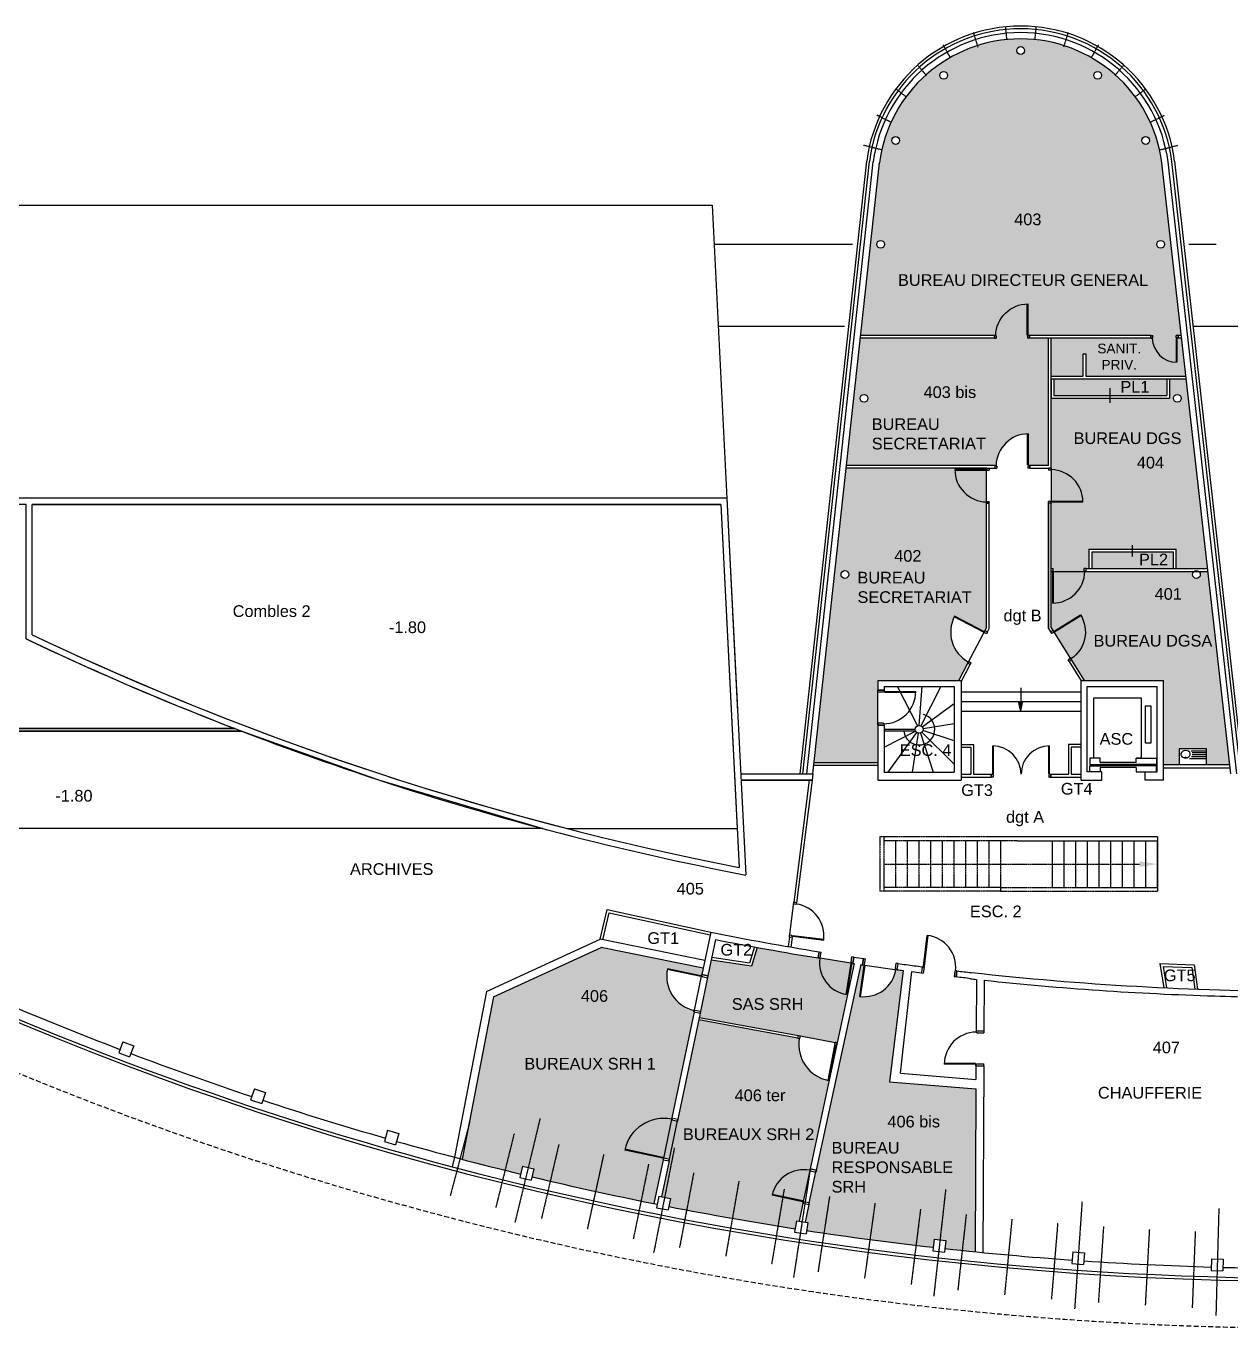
# Model space of a CAD drawing. Extents: x -14497 to -5039, y -16915 to 19656.
# Drawn here: x -11155 to -8060, y 9808 to 13155 of the extents above; entities that cross this region are included whole.
import ezdxf

# ---------------------------------------------------------------- set-up
doc = ezdxf.new("R2010")
doc.units = 0
doc.header["$MEASUREMENT"] = 0
doc.linetypes.add('AXES', pattern=[2, 1.25, -0.25, 0.25, -0.25])
doc.linetypes.add('CACHE', pattern=[0.375, 0.25, -0.125])
for name, color, linetype in [('-1.80', 3, 'CONTINUOUS'), ('BA_AXE_TRAME', 253, 'AXES'), ('BA_CLOISON', 4, 'CONTINUOUS'), ('BA_ESCALIER', 8, 'CONTINUOUS'), ('BA_MENUIS_EXTERIEURE', 6, 'CONTINUOUS'), ('BA_MENUIS_INTERIEURE', 202, 'CONTINUOUS'), ('BA_STRUCTURE', 5, 'CONTINUOUS'), ('Circulation', 1, 'CONTINUOUS'), ('EQ_SANITAIRE', 60, 'CONTINUOUS'), ('Nom. texte', 250, 'CONTINUOUS'), ('SUN', 2, 'CONTINUOUS')]:
    doc.layers.add(name, color=color, linetype=linetype)
doc.styles.add('ARIAL', font='arial.ttf')
doc.styles.get("Standard").update_dxf_attribs({"font": 'arial.ttf'})

# ---------------------------------------------------------------- blocks, each defined once
blk = doc.blocks.new('porte 90 guache')
at = {"layer": 'BA_MENUIS_INTERIEURE'}
for p, q in [((0, -7), (0, 0)), ((0, 0), (5, 0)), ((5, -5.5), (5, 0)), ((85, -5.5), (85, 0)), ((90, 0), (85, 0)), ((90, -7), (90, 0)), ((0, -7), (3.5, -7)), ((3.5, -7), (3.5, -5.5)), ((3.5, -5.5), (5, -5.5)), ((3.5, -8.5), (5.5, -8.5)), ((3.5, -8.5), (3.5, -88.5)), ((5.5, -8.5), (5.5, -88.5)), ((86.5, -5.5), (85, -5.5)), ((86.5, -7), (86.5, -5.5)), ((90, -7), (86.5, -7))]:
    blk.add_line(p, q, dxfattribs=at)
for centre, radius, start, end in [((3.5, -5.5), 83, 270.012, 358.9646), ((5, -5.5), 0, 0, 90), ((5.5, -8.5), 0, 0, 90)]:
    blk.add_arc(centre, radius, start, end, dxfattribs=at)
blk = doc.blocks.new('p90 16 drt')
at = {"layer": 'BA_MENUIS_INTERIEURE'}
for p, q in [((-90, -16), (-90, 0)), ((-90, 0), (-85, 0)), ((-85, -14.5), (-85, 0)), ((-5, -14.5), (-5, 0)), ((0, 0), (-5, 0)), ((0, -16), (0, 0)), ((-90, -16), (-86.5, -16)), ((-86.5, -16), (-86.5, -14.5)), ((-86.5, -14.5), (-85, -14.5)), ((-3.5, -17.5), (-5.5, -17.5)), ((-5.5, -17.5), (-5.5, -97.5)), ((-3.5, -14.5), (-5, -14.5)), ((-3.5, -16), (-3.5, -14.5)), ((0, -16), (-3.5, -16)), ((-3.5, -17.5), (-3.5, -97.5))]:
    blk.add_line(p, q, dxfattribs=at)
for centre, radius, start, end in [((-3.5, -14.5), 83, 181.0354, 269.988), ((-5.5, -17.5), 0, 90, 180), ((-5, -14.5), 0, 90, 180)]:
    blk.add_arc(centre, radius, start, end, dxfattribs=at)
blk = doc.blocks.new('p90 16 gch')
at = {"layer": 'BA_MENUIS_INTERIEURE'}
for p, q in [((-90, -16), (-90, 0)), ((-90, 0), (-85, 0)), ((-85, -14.5), (-85, 0)), ((-5, -14.5), (-5, 0)), ((0, 0), (-5, 0)), ((0, -16), (0, 0)), ((-90, -16), (-86.5, -16)), ((-86.5, -16), (-86.5, -14.5)), ((-86.5, -14.5), (-85, -14.5)), ((-86.5, -17.5), (-84.5, -17.5)), ((-86.5, -17.5), (-86.5, -97.5)), ((-84.5, -17.5), (-84.5, -97.5)), ((-3.5, -14.5), (-5, -14.5)), ((-3.5, -16), (-3.5, -14.5)), ((0, -16), (-3.5, -16))]:
    blk.add_line(p, q, dxfattribs=at)
for centre, radius, start, end in [((-86.5, -14.5), 83, 270.012, 358.9646), ((-85, -14.5), 0, 0, 90), ((-84.5, -17.5), 0, 0, 90)]:
    blk.add_arc(centre, radius, start, end, dxfattribs=at)
blk = doc.blocks.new('double 153')
at = {"layer": 'BA_CLOISON'}
for p, q in [((0, 7), (0, 0)), ((153, 7), (153, 0))]:
    blk.add_line(p, q, dxfattribs=at)
at = {"layer": 'BA_MENUIS_INTERIEURE'}
for p, q in [((3.5, 8.5), (3.5, 80)), ((5.5, 8.5), (5.5, 80)), ((147.5, 8.5), (147.5, 80)), ((149.5, 8.5), (149.5, 80)), ((0, 0), (0, 7)), ((0, 7), (3.5, 7)), ((5, 0), (0, 0)), ((3.5, 8.5), (5.5, 8.5)), ((3.5, 7), (3.5, 5.5)), ((3.5, 5.5), (5, 5.5)), ((5, 5.5), (5, 0)), ((149.5, 8.5), (147.5, 8.5)), ((149.5, 5.5), (148, 5.5)), ((148, 5.5), (148, 0)), ((148, 0), (153, 0)), ((149.5, 7), (149.5, 5.5)), ((149.5, 7), (153, 7)), ((153, 0), (153, 7))]:
    blk.add_line(p, q, dxfattribs=at)
for centre, radius, start, end in [((3.5, 7), 73, 0, 89.9864), ((149.5, 7), 73, 90.0136, 180), ((5, 5.5), 0, 270, 0), ((5.5, 8.5), 0, 270, 0), ((147.5, 8.5), 0, 180, 270), ((148, 5.5), 0, 180, 270)]:
    blk.add_arc(centre, radius, start, end, dxfattribs=at)
blk = doc.blocks.new('porte 90 droit')
at = {"layer": 'BA_MENUIS_INTERIEURE'}
for p, q in [((0, -7), (0, 0)), ((0, 0), (5, 0)), ((5, -5.5), (5, 0)), ((85, -5.5), (85, 0)), ((90, 0), (85, 0)), ((90, -7), (90, 0)), ((0, -7), (3.5, -7)), ((3.5, -7), (3.5, -5.5)), ((3.5, -5.5), (5, -5.5)), ((86.5, -8.5), (84.5, -8.5)), ((84.5, -8.5), (84.5, -88.5)), ((86.5, -5.5), (85, -5.5)), ((86.5, -7), (86.5, -5.5)), ((90, -7), (86.5, -7)), ((86.5, -8.5), (86.5, -88.5))]:
    blk.add_line(p, q, dxfattribs=at)
for centre, radius, start, end in [((86.5, -5.5), 83, 181.0354, 269.988), ((84.5, -8.5), 0, 90, 180), ((85, -5.5), 0, 90, 180)]:
    blk.add_arc(centre, radius, start, end, dxfattribs=at)

msp = doc.modelspace()

# ---------------------------------------------------------------- hatches: boundary and pattern name
at = {"layer": 'BA_ESCALIER', "linetype": 'CACHE'}
msp.add_hatch(color=256, dxfattribs=at).paths.add_polyline_path([(-8595, 11416.4), (-8600, 11416.4), (-8604.9, 11416.4), (-8600, 11393.3)])
at = {"layer": 'BA_ESCALIER'}
h = msp.add_hatch(color=256, dxfattribs=at)
h.paths.add_polyline_path([(-8294.5, 11008), (-8294.5, 11000.6), (-8294.5, 10993.2), (-8279, 10995.7), (-8279, 11005.4)])
h.paths.add_polyline_path([(-8279, 11005.4), (-8279, 10995.7), (-8249, 11000.6)])
at = {"layer": 'SUN'}
h = msp.add_hatch(color=256, dxfattribs=at)
h.dxf.hatch_style = 1
h.paths.add_polyline_path([(-8237.2, 12803.2, 0.877344), (-8962.7, 12803.2), (-9011.2, 12358.9), (-8667.6, 12358.9), (-8664.1, 12358.9, -0.40887), (-8581.2, 12440.4), (-8581.2, 12360.4), (-8581.2, 12358.9), (-8577.6, 12358.9), (-8265.3, 12358.9), (-8260.3, 12358.9), (-8260.3, 12351.9), (-8261.8, 12351.9, 0.397952), (-8200.8, 12290.5), (-8200.8, 12351.9), (-8200.3, 12351.9), (-8200.3, 12358.9), (-8195.3, 12358.9), (-8187, 12358.9)])
h.paths.add_polyline_path([(-8289, 12860.4, -1), (-8269, 12860.4, -1)], flags=16)
h.paths.add_polyline_path([(-8230.4, 12593.5, -1), (-8250.4, 12593.5, -1)], flags=16)
h.paths.add_polyline_path([(-8412.2, 13027.7, -1), (-8392.2, 13027.7, -1)], flags=16)
h.paths.add_polyline_path([(-8610, 13091.5, -1), (-8590, 13091.5, -1)], flags=16)
h.paths.add_polyline_path([(-8807.7, 13027.7, -1), (-8787.7, 13027.7, -1)], flags=16)
h.paths.add_polyline_path([(-8931, 12860.4, -1), (-8911, 12860.4, -1)], flags=16)
h.paths.add_polyline_path([(-8969.6, 12593.5, -1), (-8949.6, 12593.5, -1)], flags=16)
h.paths.add_polyline_path([(-8624.6, 12626.2), (-8539.7, 12626.2), (-8539.7, 12688), (-8624.6, 12688)], flags=24)
h.paths.add_polyline_path([(-8925.7, 12469.8), (-8267.9, 12469.8), (-8267.9, 12531.6), (-8925.7, 12531.6)], flags=24)
h = msp.add_hatch(color=256, dxfattribs=at)
h.dxf.hatch_style = 1
h.paths.add_polyline_path([(-8528.6, 12351.9), (-8577.6, 12351.9), (-8582.6, 12351.9), (-8582.6, 12357.4), (-8581.1, 12357.4), (-8581.1, 12360.4), (-8583.2, 12360.4), (-8583.2, 12440.4, 0.401856), (-8664.1, 12358.9), (-8664.1, 12357.4), (-8662.6, 12357.4), (-8662.6, 12351.9), (-8667.6, 12351.9), (-9011.9, 12351.9), (-9047.6, 12024.9), (-8666.6, 12024.9), (-8663.1, 12024.9, -0.40887), (-8580.2, 12106.4), (-8580.2, 12024.9), (-8576.6, 12024.9), (-8528.6, 12024.9)])
h.paths.add_polyline_path([(-9012.4, 12197.8, -1), (-8992.4, 12197.8, -1)], flags=16)
h.paths.add_polyline_path([(-8993.2, 12049.5), (-8683.6, 12049.5), (-8683.6, 12161.8), (-8993.2, 12161.8)], flags=24)
h.paths.add_polyline_path([(-8857.4, 12182.1), (-8707.3, 12182.1), (-8707.3, 12243.9), (-8857.4, 12243.9)], flags=24)
h = msp.add_hatch(color=256, dxfattribs=at)
h.dxf.hatch_style = 1
h.paths.add_polyline_path([(-8439.6, 12311.9), (-8432.6, 12311.9), (-8432.6, 12254.9), (-8175.3, 12254.9), (-8186.2, 12351.9), (-8198.8, 12351.9), (-8198.8, 12290.4, -0.407176), (-8261.8, 12351.9), (-8265.3, 12351.9), (-8521.6, 12351.9), (-8521.6, 12254.9), (-8439.6, 12254.9)])
h.paths.add_polyline_path([(-8408.5, 12257.7), (-8283.4, 12257.7), (-8283.4, 12350.8), (-8408.5, 12350.8)], flags=24)
h = msp.add_hatch(color=256, dxfattribs=at)
h.dxf.hatch_style = 1
h.paths.add_polyline_path([(-8174.5, 12247.9), (-8217.9, 12247.9), (-8217.9, 12197.9), (-8521.6, 12197.9), (-8521.6, 12017.9), (-8521.6, 12014.4, -0.40887), (-8440.1, 11931.4), (-8520.1, 11931.4), (-8520.1, 11933.4), (-8440.2, 11933.4, 0.401856), (-8521.6, 12014.4), (-8521.6, 11927.9), (-8521.6, 11759.9), (-8516.6, 11759.9), (-8516.6, 11754.4), (-8518.1, 11754.4), (-8518.1, 11752.9), (-8435.1, 11752.9), (-8435.1, 11754.4), (-8436.6, 11754.4), (-8436.6, 11759.9), (-8431.6, 11759.9), (-8424.6, 11759.9), (-8424.6, 11809.9), (-8200.6, 11809.9), (-8200.6, 11759.9), (-8119.4, 11759.9)])
h.paths.add_polyline_path([(-8207.5, 12197.8, -1), (-8187.5, 12197.8, -1)], flags=16)
h.paths.add_polyline_path([(-8207.6, 11802.9), (-8417.6, 11802.9), (-8417.6, 11759.9), (-8207.6, 11759.9)], flags=17)
h.paths.add_polyline_path([(-8309.6, 12001), (-8224.7, 12001), (-8224.7, 12062.9), (-8309.6, 12062.9)], flags=24)
h.paths.add_polyline_path([(-8474.6, 12063.3), (-8182.5, 12063.3), (-8182.5, 12125.1), (-8474.6, 12125.1)], flags=24)
h.paths.add_polyline_path([(-8306.7, 11752), (-8217.2, 11752), (-8217.2, 11813.9), (-8306.7, 11813.9)], flags=9)
h = msp.add_hatch(color=256, dxfattribs=at)
h.dxf.hatch_style = 1
h.paths.add_polyline_path([(-8224.9, 12247.9), (-8514.6, 12247.9), (-8514.6, 12204.9), (-8224.9, 12204.9)])
h.paths.add_polyline_path([(-8354.5, 12195.8), (-8264.9, 12195.8), (-8264.9, 12257.6), (-8354.5, 12257.6)], flags=9)
h = msp.add_hatch(color=256, dxfattribs=at)
h.dxf.hatch_style = 1
h.paths.add_polyline_path([(-8769.6, 11638), (-8693.1, 11597.5), (-8691.5, 11600.6), (-8687.6, 11607.9), (-8687.6, 11927.9), (-8687.6, 12017.9), (-9048.4, 12017.9), (-9130.9, 11260.6), (-8967, 11260.6), (-8967, 11357.6), (-8967, 11447.6), (-8967, 11472.6), (-8759, 11472.6), (-8735.8, 11516.6), (-8734.1, 11519.7, -0.409946)])
h.paths.add_polyline_path([(-9061.5, 11744.8, -1), (-9041.5, 11744.8, -1)], flags=16)
h.paths.add_polyline_path([(-8932.9, 11761.2), (-8847.9, 11761.2), (-8847.9, 11823), (-8932.9, 11823)], flags=24)
h.paths.add_polyline_path([(-9029.8, 11655), (-8720.2, 11655), (-8720.2, 11767.3), (-9029.8, 11767.3)], flags=24)
h = msp.add_hatch(color=256, dxfattribs=at)
h.dxf.hatch_style = 1
h.paths.add_polyline_path([(-8431.6, 11752.9), (-8521.6, 11752.9), (-8521.6, 11607.9), (-8437.1, 11472.6), (-8233, 11472.6), (-8233, 11256.6), (-8192.8, 11256.6), (-8192.8, 11296.6), (-8122.8, 11296.6), (-8122.8, 11256.6), (-8062.6, 11256.6), (-8118.6, 11752.9), (-8142.6, 11752.9, -0.240395), (-8138.5, 11744.8, -1), (-8158.5, 11744.8, -0.240395), (-8154.3, 11752.9)])
h.paths.add_polyline_path([(-8471.4, 11527.9), (-8469.5, 11525), (-8475.5, 11521.2), (-8478.1, 11525.5), (-8473.5, 11528.4), (-8472.7, 11527.1), (-8471.4, 11527.9, 0.401856), (-8445.5, 11639.9), (-8513.2, 11597.3), (-8514.3, 11599), (-8446.5, 11641.6, -0.40887)], flags=16)
h.paths.add_polyline_path([(-8263.8, 11663.5), (-8178.9, 11663.5), (-8178.9, 11725.3), (-8263.8, 11725.3)], flags=24)
h.paths.add_polyline_path([(-8423.4, 11542.8), (-8103.3, 11542.8), (-8103.3, 11604.7), (-8423.4, 11604.7)], flags=24)
h = msp.add_hatch(color=256, dxfattribs=at)
h.dxf.hatch_style = 1
h.paths.add_polyline_path([(-9439.1, 10620.7), (-9439.4, 10620.7), (-9438.7, 10624.2, -0.408875), (-9507.3, 10731.7), (-9419.7, 10713.1), (-9419, 10716.6), (-9415.5, 10733.1), (-9677.9, 10786.4), (-9954.2, 10659.2), (-10034.7, 10241.9, 0.004532), (-9884.4, 10203.9), (-9879.5, 10224.3), (-9850.3, 10217.2), (-9855.2, 10196.8, 0.00937), (-9542.2, 10128), (-9518.6, 10240.9), (-9517.8, 10244.3), (-9516.4, 10244), (-9516.1, 10245.4), (-9501.9, 10242.4), (-9481.4, 10340.3), (-9495.5, 10343.3), (-9495.2, 10344.7), (-9496.6, 10345.1), (-9495.9, 10348.5), (-9496, 10348.5)])
h.paths.add_polyline_path([(-9737.9, 10630.2), (-9652.9, 10630.2), (-9652.9, 10692), (-9737.9, 10692)], flags=24)
h.paths.add_polyline_path([(-9885.5, 10455.8), (-9532.8, 10455.8), (-9532.8, 10517.6), (-9885.5, 10517.6)], flags=24)
h = msp.add_hatch(color=256, dxfattribs=at)
h.dxf.hatch_style = 1
h.paths.add_polyline_path([(-9394.9, 10753.4), (-9403.3, 10713.3), (-9423.4, 10617.4), (-9425.7, 10606.5), (-9170.8, 10559.8), (-9170.8, 10559.9), (-9165.9, 10559), (-9165.9, 10558.9), (-9076.4, 10542.5), (-9076.4, 10542.5), (-9071.3, 10541.5), (-9027.8, 10745, -0.000099), (-9030.9, 10745.5), (-9030.9, 10745.4), (-9034.3, 10746), (-9116.3, 10758.8), (-9116.3, 10758.8, 0.401856), (-9049, 10665.8), (-9036.6, 10744.8), (-9034.6, 10744.5), (-9047, 10665.4, -0.40887), (-9116.3, 10758.8), (-9119.9, 10759.4), (-9119.9, 10759.4, -0.005082), (-9277.2, 10786.5), (-9291.6, 10738.2)])
h.paths.add_polyline_path([(-9351.4, 10609.1), (-9152.4, 10609.1), (-9152.4, 10671), (-9351.4, 10671)], flags=24)
h = msp.add_hatch(color=256, dxfattribs=at)
h.dxf.hatch_style = 1
h.paths.add_polyline_path([(-8936.9, 10441.3), (-8902.2, 10727.2, -0.000471), (-8916.8, 10729.2), (-8916.8, 10729.1), (-8920.3, 10729.6, -0.40887), (-9013.9, 10660.5), (-9002.4, 10741.3), (-9006, 10741.8), (-9006, 10741.8, -0.000162), (-9011, 10742.5), (-9124.9, 10213.6), (-9124.8, 10213.6), (-9125.8, 10208.7), (-9125.9, 10208.7), (-9143.8, 10125.6), (-9153.5, 10080.6), (-9146.6, 10079.6), (-9149.8, 10058.8, 0.009594), (-8824.5, 10015.7), (-8822.1, 10036.5), (-8792.3, 10033.2), (-8794.6, 10012.3, 0.00228), (-8717.1, 10004.2), (-8715.1, 10423)])
h.paths.add_polyline_path([(-8950.3, 10307.3), (-8800.1, 10307.3), (-8800.1, 10369.1), (-8950.3, 10369.1)], flags=24)
h.paths.add_polyline_path([(-9096.5, 10138.9), (-8769.4, 10138.9), (-8769.4, 10301.8), (-9096.5, 10301.8)], flags=24)
h = msp.add_hatch(color=256, dxfattribs=at)
h.dxf.hatch_style = 1
h.paths.add_polyline_path([(-9211.2, 10143.8), (-9238.4, 10149.7, -0.408019), (-9141.4, 10213.6), (-9140.7, 10217), (-9092.1, 10444.2, -0.412254), (-9168.6, 10552.4), (-9172.1, 10553), (-9172.1, 10553.1), (-9427, 10600.3), (-9480.4, 10345.2), (-9480.3, 10345.1), (-9481.3, 10340.2), (-9481.4, 10340.3), (-9501.9, 10242.4), (-9501.9, 10242.4), (-9502.9, 10237.5), (-9522.2, 10145.4), (-9499.9, 10141), (-9503.9, 10120.4, 0.008331), (-9223.4, 10070.4)])
h.paths.add_polyline_path([(-9159.5, 10129), (-9141.4, 10213.6, 0.401009), (-9238, 10151.7), (-9159.8, 10134.8), (-9160.2, 10132.8), (-9211.2, 10143.8), (-9223.4, 10070.4, 0.001302), (-9179.5, 10063.4), (-9176.2, 10084.1), (-9169.3, 10083.1)])
h.paths.add_polyline_path([(-9478.3, 10274.4), (-9125.6, 10274.4), (-9125.6, 10336.2), (-9478.3, 10336.2)], flags=24)
h.paths.add_polyline_path([(-9342.7, 10374.8), (-9196.7, 10374.8), (-9196.7, 10436.6), (-9342.7, 10436.6)], flags=24)

# ---------------------------------------------------------------- linework, layer by layer
at = {"layer": '-1.80'}
for points in [[(-11145.8, 11575.3), (-11155, 11579.6), (-11155, 11924.7), (-13314.3, 11924.7)], [(-11139, 11589.7), (-11139, 11924.7), (-9369.9, 11924.7), (-9328.3, 11091.9)], [(-11586.9, 11348.9), (-10618.8, 11348.9)], [(-11721.3, 11091.9), (-11590.5, 11341.9), (-10600.5, 11341.9), (-10249.9, 11217.3), (-9827.6, 11091.9), (-11721.3, 11091.9)], [(-9764.4, 11091.9), (-9328.3, 11091.9)]]:
    msp.add_lwpolyline(points, dxfattribs=at)
at = {"layer": '-1.80', "ltscale": 50}
for centre, end in [((-7854.4, 18512.6), 255.56629), ((-7861.3, 18498.2), 248.90905)]:
    msp.add_arc(centre, 7662.6, 244.61815, end, dxfattribs=at)
at = {"layer": 'BA_AXE_TRAME'}
for p, q in [((-8639.2, 13150.9), (-8636.1, 13119.5)), ((-8560.8, 13150.9), (-8563.8, 13119.5)), ((-8721.8, 13138.1), (-8710.2, 13100.5)), ((-8478.1, 13138.1), (-8489.8, 13100.5)), ((-8799.3, 13106), (-8781.3, 13073.4)), ((-8400.6, 13106), (-8418.6, 13073.4)), ((-8864.9, 13054.2), (-8841.9, 13027.4)), ((-8335, 13054.2), (-8358, 13027.4)), ((-8894.5, 12972.8), (-8920.7, 12993)), ((-8305.5, 12972.8), (-8279.2, 12993)), ((-8931.3, 12906.8), (-8969.2, 12925.2)), ((-8268.6, 12906.8), (-8230.8, 12925.2)), ((-8956.9, 12836.2), (-9003.5, 12848)), ((-8243.1, 12836.2), (-8196.5, 12848)), ((-9834.5, 10347), (-9899.1, 10079.4)), ((-10015.5, 10337), (-10065.4, 10147.6)), ((-9901.2, 10307.7), (-9948.4, 10117.6)), ((-9786.4, 10280), (-9831, 10089.3)), ((-9671.3, 10254), (-9713.2, 10062.7)), ((-9489.5, 10271.4), (-9542.8, 10001.3)), ((-9555.8, 10229.5), (-9595, 10037.7)), ((-9440, 10206.7), (-9476.5, 10014.3)), ((-9141.6, 10210.2), (-9183.5, 9938.2)), ((-9323.9, 10185.5), (-9357.7, 9992.6)), ((-9207.6, 10165.2), (-9239.9, 9972)), ((-9091, 10146.5), (-9120.6, 9952.9)), ((-8792.8, 10164), (-8823.3, 9890.4)), ((-8974.2, 10129.5), (-9001.1, 9935.5)), ((-8857.2, 10114.1), (-8881.4, 9919.8)), ((-8442.4, 10132.3), (-8461.4, 9857.7)), ((-8091, 10115.4), (-8098.5, 9840.2)), ((-8739.9, 10100.3), (-8761.4, 9905.7)), ((-8622.5, 10088.2), (-8641.3, 9893.3)), ((-8504.9, 10077.7), (-8521, 9882.5)), ((-8387.2, 10068.9), (-8400.5, 9873.5)), ((-8269.4, 10061.7), (-8280, 9866.1)), ((-8151.5, 10056.1), (-8159.3, 9860.5))]:
    msp.add_line(p, q, dxfattribs=at)
at = {"layer": 'BA_CLOISON'}
for p, q in [((-8667.6, 12351.9), (-9011.9, 12351.9)), ((-8667.6, 12358.9), (-9011.2, 12358.9)), ((-8667.6, 12351.9), (-8667.6, 12358.9)), ((-8577.6, 12351.9), (-8577.6, 12358.9)), ((-8265.3, 12358.9), (-8577.6, 12358.9)), ((-8265.3, 12351.9), (-8577.6, 12351.9)), ((-8528.6, 12024.9), (-8528.6, 12351.9)), ((-8521.6, 12017.9), (-8521.6, 12351.9)), ((-8265.3, 12358.9), (-8265.3, 12351.9)), ((-8187, 12358.9), (-8195.3, 12358.9)), ((-8195.3, 12358.9), (-8195.3, 12351.9)), ((-8186.2, 12351.9), (-8195.3, 12351.9)), ((-8439.6, 12254.9), (-8439.6, 12311.9)), ((-8439.6, 12311.9), (-8432.6, 12311.9)), ((-8432.6, 12311.9), (-8432.6, 12254.9)), ((-8521.6, 12254.9), (-8439.6, 12254.9)), ((-8521.6, 12247.9), (-8174.5, 12247.9)), ((-8432.6, 12254.9), (-8175.3, 12254.9)), ((-8687.6, 12017.9), (-9048.4, 12017.9)), ((-8666.6, 12024.9), (-9047.6, 12024.9)), ((-8666.6, 12024.9), (-8666.6, 12017.9)), ((-8576.6, 12024.9), (-8576.6, 12017.9)), ((-8528.6, 12024.9), (-8576.6, 12024.9)), ((-8576.6, 12017.9), (-8576.6, 12024.9)), ((-8521.6, 12017.9), (-8528.6, 12017.9)), ((-8680.6, 11927.9), (-8687.6, 11927.9)), ((-8521.6, 11927.9), (-8528.6, 11927.9)), ((-8528.6, 11605.9), (-8528.6, 11927.9)), ((-8521.6, 11607.9), (-8521.6, 11927.9)), ((-8431.6, 11759.9), (-8119.4, 11759.9)), ((-8431.6, 11752.9), (-8431.6, 11759.9)), ((-8431.6, 11752.9), (-8118.6, 11752.9)), ((-8691.5, 11600.6), (-8687.6, 11607.9)), ((-8691.5, 11600.6), (-8685.3, 11597.3)), ((-8685.3, 11597.3), (-8680.6, 11606.2)), ((-8528.6, 11605.9), (-8523.3, 11597.4)), ((-8523.3, 11597.4), (-8517.4, 11601.1)), ((-8521.6, 11607.9), (-8517.4, 11601.1)), ((-8759, 11472.6), (-8735.8, 11516.6)), ((-8752.8, 11469.3), (-8729.6, 11513.3)), ((-8735.8, 11516.6), (-8729.6, 11513.3)), ((-8469.7, 11524.8), (-8475.7, 11521.1)), ((-8475.7, 11521.1), (-8444.9, 11471.9)), ((-8469.7, 11524.8), (-8437.1, 11472.6)), ((-10618.6, 11348.9), (-11586.9, 11348.9)), ((-10600.5, 11341.9), (-11590.5, 11341.9)), ((-8752.8, 11308.3), (-8720.8, 11308.3)), ((-8752.8, 11301.3), (-8727.8, 11301.3)), ((-8727.8, 11301.3), (-8727.8, 11231.3)), ((-8720.8, 11308.3), (-8720.8, 11231.3)), ((-8444.9, 11308.3), (-8476.9, 11308.3)), ((-8476.9, 11308.3), (-8476.9, 11231.3)), ((-8469.9, 11301.3), (-8469.9, 11231.3)), ((-8444.9, 11301.3), (-8469.9, 11301.3)), ((-8967, 11253.6), (-9131.7, 11253.6)), ((-8967, 11260.6), (-9130.9, 11260.6)), ((-8233, 11256.6), (-8062.6, 11256.6)), ((-8233, 11248.3), (-8061.6, 11248.3)), ((-9143.1, 11216.3), (-9182.8, 10902.3)), ((-9136, 11216.3), (-9175.9, 10901.4)), ((-8752.8, 11231.3), (-8727.8, 11231.3)), ((-8752.8, 11224.3), (-8675.4, 11224.3)), ((-8720.8, 11231.3), (-8675.4, 11231.3)), ((-8675.4, 11231.3), (-8675.4, 11224.3)), ((-8522.4, 11231.3), (-8522.4, 11224.3)), ((-8522.4, 11231.3), (-8476.9, 11231.3)), ((-8522.4, 11224.3), (-8445, 11224.3)), ((-8469.9, 11231.3), (-8445, 11231.3)), ((-9680.4, 10807.3), (-9662.4, 10883.5)), ((-9673.6, 10805.7), (-9657.2, 10875.2)), ((-9662.4, 10883.5), (-9396.1, 10825.6)), ((-9657.2, 10875.2), (-9397.6, 10818.7)), ((-9175.9, 10901.4), (-9182.8, 10902.3)), ((-9194.1, 10813), (-9197.2, 10788.5)), ((-9187.2, 10812.2), (-9194.1, 10813)), ((-9187.2, 10812.2), (-9190.3, 10787.4)), ((-9971.9, 10673), (-9680.4, 10807.3)), ((-9954.2, 10659.2), (-9677.9, 10786.4)), ((-9411.5, 10752.7), (-9680.4, 10807.3)), ((-9415.5, 10733.1), (-9677.9, 10786.4)), ((-9284, 10788.3), (-9296.6, 10746)), ((-9277.3, 10786.3), (-9291.6, 10738.2)), ((-9291.6, 10738.2), (-9394.9, 10753.4)), ((-9296.6, 10746), (-9393.5, 10760.3)), ((-8242.4, 10745), (-8232.5, 10682.8)), ((-8242.4, 10745), (-8154.5, 10741.6)), ((-8154.5, 10741.6), (-8145.8, 10679.2)), ((-8234.1, 10737.7), (-8160.6, 10734.8)), ((-8234.1, 10737.7), (-8225.4, 10682.5)), ((-8160.6, 10734.8), (-8152.9, 10679.5)), ((-9971.9, 10673), (-10054.1, 10247)), ((-9954.2, 10659.2), (-10034.7, 10241.9)), ((-9172.1, 10553.1), (-9427, 10600.3)), ((-9425.7, 10606.5), (-9170.9, 10559.8)), ((-9172.1, 10553.1), (-9170.9, 10559.8)), ((-9071.5, 10541.6), (-9071.3, 10541.5))]:
    msp.add_line(p, q, dxfattribs=at)
for points in [[(-8680.6, 12017.9), (-8666.6, 12017.9)], [(-8576.6, 12017.9), (-8528.6, 12017.9)], [(-8687.6, 11607.9), (-8687.6, 11927.9)], [(-8680.6, 11606.2), (-8680.6, 11927.9)], [(-8528.6, 11927.9), (-8528.6, 11605.9)]]:
    msp.add_lwpolyline(points, dxfattribs=at)
at = {"layer": 'BA_ESCALIER'}
for p, q in [((-8916.3, 11456), (-8865.3, 11355.8)), ((-8860.7, 11356.9), (-8853.2, 11456.9)), ((-8804.7, 11456.9), (-8856.2, 11355.8)), ((-8771, 11412.1), (-8852.6, 11352.8)), ((-8752.8, 11443.3), (-8444.9, 11443.3)), ((-8752.8, 11418.3), (-8444.9, 11418.3)), ((-8752.8, 11393.3), (-8444.9, 11393.3)), ((-8870.7, 11346.9), (-8951, 11346.9)), ((-8771, 11317.7), (-8851.2, 11343.8)), ((-8771, 11361.1), (-8850.8, 11348.5)), ((-8951, 11300.9), (-8870.5, 11341.9)), ((-8869.4, 11341.9), (-8951, 11341.9)), ((-8940.6, 11236.9), (-8866.6, 11338.8)), ((-8878.1, 11236.9), (-8862.3, 11337)), ((-8857.6, 11337.4), (-8824.9, 11236.6)), ((-8771, 11257.2), (-8853.6, 11339.8)), ((-8248.4, 11070.6), (-8651.5, 11070.6)), ((-8609.2, 11060.6), (-8248.4, 11060.6)), ((-8519, 11060.6), (-8519, 10940.6)), ((-8489, 11060.6), (-8489, 10940.6)), ((-8459, 11060.6), (-8459, 10940.6)), ((-8429, 11060.6), (-8429, 10940.6)), ((-8399, 11060.6), (-8399, 10940.6)), ((-8369, 11060.6), (-8369, 10940.6)), ((-8339, 11060.6), (-8339, 10940.6)), ((-8309, 11060.6), (-8309, 10940.6)), ((-8279, 11060.6), (-8279, 10940.6)), ((-8249, 11060.6), (-8249, 10940.6)), ((-8248.4, 11070.6), (-8248.4, 10930.6)), ((-8428.4, 10940.6), (-8248.4, 10940.6))]:
    msp.add_line(p, q, dxfattribs=at)
at = {"layer": 'BA_ESCALIER', "linetype": 'CACHE'}
for p, q in [((-8600, 11453.3), (-8600, 11416.4)), ((-8600, 11393.3), (-8604.9, 11416.4)), ((-8604.9, 11416.4), (-8600, 11416.4)), ((-8600, 11393.3), (-8595, 11416.4)), ((-8595, 11416.4), (-8600, 11416.4)), ((-8651.5, 11070.6), (-8961.5, 11070.6)), ((-8961.5, 11070.6), (-8961.5, 10930.6)), ((-8951.5, 11070.6), (-8951.5, 10930.6)), ((-8651.5, 11060.6), (-8951.5, 11060.6)), ((-8921.5, 11060.6), (-8921.5, 10940.6)), ((-8891.5, 11060.6), (-8891.5, 10940.6)), ((-8861.5, 11060.6), (-8861.5, 10940.6)), ((-8831.5, 11060.6), (-8831.5, 10940.6)), ((-8801.5, 11060.6), (-8801.5, 10940.6)), ((-8771.5, 11060.6), (-8771.5, 10940.6)), ((-8741.5, 11060.6), (-8741.5, 10940.6)), ((-8711.5, 11060.6), (-8711.5, 10940.6)), ((-8681.5, 11060.6), (-8681.5, 10940.6)), ((-8609.2, 11060.6), (-8651.5, 11060.6)), ((-8651.5, 11060.6), (-8651.5, 10940.6)), ((-8951.5, 11000.6), (-8294.5, 11000.6)), ((-8651.5, 10930.6), (-8961.5, 10930.6)), ((-8651.5, 10940.6), (-8951.5, 10940.6)), ((-8651.5, 10940.6), (-8428.4, 10940.6)), ((-8651.5, 10940.6), (-8651.5, 10930.6)), ((-8651.5, 10930.6), (-8248.4, 10930.6)), ((-8428.4, 10940.6), (-8248.4, 10940.6))]:
    msp.add_line(p, q, dxfattribs=at)
at = {"layer": 'BA_ESCALIER'}
msp.add_circle((-8860.7, 11346.9), 10, dxfattribs=at)
msp.add_arc((-8860.7, 11346.9), 40, 187.1808, 73.39, dxfattribs=at)
at = {"layer": 'BA_MENUIS_EXTERIEURE'}
for p, q in [((-9166.8, 11232.3), (-8995.5, 12807.5)), ((-9159.8, 11232.3), (-8988.5, 12806.6)), ((-9149.7, 11232.3), (-8978.6, 12805.3)), ((-9134, 11232.3), (-8962.7, 12803.2)), ((-8059.8, 11232.3), (-8237.2, 12803.2)), ((-8044.7, 11232.3), (-8221.3, 12805.2)), ((-8034.6, 11232.3), (-8211.4, 12806.4)), ((-8027.6, 11232.3), (-8204.4, 12807.2)), ((-14336.4, 12694.5), (-9392.3, 12694.5)), ((-9392.3, 12694.5), (-9327.2, 11392.1)), ((-9387.3, 12593.5), (-9032, 12593.5)), ((-8168, 12593.5), (-8097.8, 12593.5))]:
    msp.add_line(p, q, dxfattribs=at)
at = {"layer": 'BA_MENUIS_EXTERIEURE', "ltscale": 7}
for p, q in [((-9376.7, 12383.1), (-9052.2, 12383.1)), ((-8156.8, 12383.1), (-7816.1, 12383.1))]:
    msp.add_line(p, q, dxfattribs=at)
at = {"layer": 'BA_MENUIS_EXTERIEURE'}
for radius, start in [(398.9, 7.431), (391.9, 7.4401), (381.9, 7.4535), (365.9, 7.4762)]:
    msp.add_arc((-8600, 12755.6), radius, start, 172.5238, dxfattribs=at)
at = {"layer": 'BA_MENUIS_EXTERIEURE', "ltscale": 10}
for centre, radius, start, end in [((-7863.2, 18510.8), 8582.3, 229.95503, 269.74983), ((-7862.4, 18512.6), 8551.2, 254.1145, 256.32259), ((-7862.4, 18512.6), 8576.2, 255.14972, 269.64701), ((-7862.4, 18512.6), 8551.2, 256.52384, 258.67126), ((-7862.4, 18512.6), 8551.2, 258.93258, 261.14017), ((-7862.4, 18512.6), 8551.2, 261.34143, 263.54017), ((-7862.4, 18512.6), 8551.2, 263.74143, 265.94042), ((-7862.4, 18512.6), 8551.2, 266.14167, 268.34017), ((-7862.4, 18512.6), 8551.2, 268.54167, 269.65487)]:
    msp.add_arc(centre, radius, start, end, dxfattribs=at)
at = {"layer": 'BA_MENUIS_EXTERIEURE', "linetype": 'CACHE', "ltscale": 50}
msp.add_arc((-7862.4, 18512.6), 8704.2, 237.46172, 288.92936, dxfattribs=at)
at = {"layer": 'BA_MENUIS_INTERIEURE'}
for p, q in [((-8265.3, 12351.9), (-8265.3, 12358.9)), ((-8265.3, 12358.9), (-8260.3, 12358.9)), ((-8265.3, 12351.9), (-8261.8, 12351.9)), ((-8261.8, 12351.9), (-8261.8, 12353.4)), ((-8261.8, 12353.4), (-8260.3, 12353.4)), ((-8260.3, 12353.4), (-8260.3, 12358.9)), ((-8198.8, 12350.4), (-8200.8, 12350.4)), ((-8200.8, 12350.4), (-8200.8, 12290.5)), ((-8200.3, 12353.4), (-8200.3, 12358.9)), ((-8195.3, 12358.9), (-8200.3, 12358.9)), ((-8198.8, 12353.4), (-8200.3, 12353.4)), ((-8198.8, 12351.9), (-8198.8, 12353.4)), ((-8195.3, 12351.9), (-8198.8, 12351.9)), ((-8198.8, 12350.4), (-8198.8, 12290.4)), ((-8195.3, 12351.9), (-8195.3, 12358.9)), ((-8521.6, 12247.9), (-8521.6, 12197.9)), ((-8514.6, 12247.9), (-8514.6, 12204.9)), ((-8224.9, 12247.9), (-8224.9, 12204.9)), ((-8217.9, 12247.9), (-8217.9, 12197.9)), ((-8369.8, 12186.3), (-8369.8, 12223.5)), ((-8521.6, 12197.9), (-8217.9, 12197.9)), ((-8514.6, 12204.9), (-8224.9, 12204.9)), ((-8312.6, 11790.8), (-8312.6, 11820.3)), ((-8424.6, 11809.9), (-8200.6, 11809.9)), ((-8424.6, 11809.9), (-8424.6, 11759.9)), ((-8417.6, 11802.9), (-8207.6, 11802.9)), ((-8417.6, 11802.9), (-8417.6, 11759.9)), ((-8207.6, 11759.9), (-8207.6, 11802.9)), ((-8200.6, 11759.9), (-8200.6, 11809.9)), ((-8695.4, 11596.4), (-8770.5, 11636.2)), ((-8694.5, 11598.2), (-8769.6, 11638)), ((-8694.5, 11598.2), (-8695.4, 11596.4)), ((-8691.5, 11600.6), (-8693.1, 11597.5)), ((-8693.1, 11597.5), (-8691.8, 11596.8)), ((-8691.8, 11596.8), (-8692.5, 11595.5)), ((-8692.5, 11595.5), (-8687.6, 11592.9)), ((-8691.5, 11600.6), (-8685.3, 11597.3)), ((-8685.3, 11597.3), (-8687.6, 11592.9)), ((-8735.8, 11516.6), (-8734.1, 11519.7)), ((-8735.8, 11516.6), (-8729.6, 11513.3)), ((-8734.1, 11519.7), (-8732.8, 11519)), ((-8732.8, 11519), (-8732.1, 11520.3)), ((-8732.1, 11520.3), (-8727.2, 11517.7)), ((-8729.6, 11513.3), (-8727.2, 11517.7)), ((-8967, 11442.6), (-8967, 11447.6)), ((-8951, 11447.6), (-8967, 11447.6)), ((-8951, 11444.1), (-8952.5, 11444.1)), ((-8952.5, 11444.1), (-8952.5, 11442.6)), ((-8951, 11447.6), (-8951, 11444.1)), ((-8949.5, 11444.1), (-8949.5, 11442.1)), ((-8949.5, 11444.1), (-8869.5, 11444)), ((-8952.5, 11442.6), (-8967, 11442.6)), ((-8949.5, 11442.1), (-8869.5, 11442.1)), ((-8952.5, 11362.6), (-8967, 11362.6)), ((-8967, 11362.6), (-8967, 11357.6)), ((-8951, 11357.6), (-8967, 11357.6)), ((-8952.5, 11361.1), (-8952.5, 11362.6)), ((-8951, 11361.1), (-8952.5, 11361.1)), ((-8951, 11357.6), (-8951, 11361.1)), ((-8303.2, 11261.7), (-8395.9, 11261.7)), ((-8303.2, 11256.7), (-8395.9, 11256.7)), ((-8303.2, 11253.5), (-8395.9, 11253.5)), ((-8303.2, 11248.6), (-8395.9, 11248.6)), ((-9421.6, 10711.5), (-9507.7, 10729.7)), ((-9421.2, 10713.4), (-9507.3, 10731.7)), ((-9421.2, 10713.4), (-9421.6, 10711.5)), ((-9419, 10716.6), (-9419.7, 10713.1)), ((-9419.7, 10713.1), (-9418.2, 10712.8)), ((-9419, 10716.6), (-9403.3, 10713.3)), ((-9418.2, 10712.8), (-9418.5, 10711.4)), ((-9418.5, 10711.4), (-9404.4, 10708.4)), ((-9403.3, 10713.3), (-9404.4, 10708.4)), ((-9439.4, 10620.7), (-9438.7, 10624.2)), ((-9439.4, 10620.7), (-9423.7, 10617.4)), ((-9438.7, 10624.2), (-9437.2, 10623.9)), ((-9437.2, 10623.9), (-9436.9, 10625.3)), ((-9436.9, 10625.3), (-9422.7, 10622.3)), ((-9423.7, 10617.4), (-9422.7, 10622.3)), ((-9172.1, 10553), (-9170.8, 10559.9)), ((-9172.1, 10553), (-9168.6, 10552.4)), ((-9170.8, 10559.9), (-9165.9, 10559)), ((-9168.6, 10552.4), (-9168.4, 10553.8)), ((-9168.4, 10553.8), (-9166.9, 10553.6)), ((-9166.9, 10553.6), (-9165.9, 10559)), ((-9077.4, 10537.1), (-9076.4, 10542.5)), ((-9071.5, 10541.6), (-9076.4, 10542.5)), ((-9072.8, 10534.7), (-9071.5, 10541.6)), ((-8714.4, 10572.3), (-8694.4, 10572.3)), ((-8714.4, 10572.3), (-8714.4, 10568.8)), ((-8714.4, 10568.8), (-8712.9, 10568.8)), ((-8712.9, 10568.8), (-8713, 10567.3)), ((-8713, 10567.3), (-8694.5, 10567.3)), ((-8694.4, 10572.3), (-8694.5, 10567.3)), ((-9078.5, 10534.2), (-9095.1, 10444.8)), ((-9076.5, 10533.9), (-9093.1, 10444.8)), ((-9076.5, 10533.9), (-9078.5, 10534.2)), ((-9075.9, 10536.8), (-9077.4, 10537.1)), ((-9076.2, 10535.3), (-9075.9, 10536.8)), ((-9072.8, 10534.7), (-9076.2, 10535.3)), ((-8716.3, 10485.9), (-8796.4, 10486.2)), ((-8716.3, 10487.9), (-8796.3, 10488.2)), ((-8716.3, 10485.9), (-8716.3, 10487.9)), ((-8714.9, 10482.3), (-8714.8, 10485.8)), ((-8714.9, 10482.3), (-8694.9, 10482.3)), ((-8714.8, 10485.8), (-8713.3, 10485.8)), ((-8713.3, 10487.3), (-8694.8, 10487.3)), ((-8713.3, 10485.8), (-8713.3, 10487.3)), ((-8694.9, 10482.3), (-8694.8, 10487.3)), ((-9495.9, 10348.5), (-9496.6, 10345.1)), ((-9496.6, 10345.1), (-9495.2, 10344.7)), ((-9495.9, 10348.5), (-9480.3, 10345.1)), ((-9495.2, 10344.7), (-9495.5, 10343.3)), ((-9495.5, 10343.3), (-9481.3, 10340.2)), ((-9480.3, 10345.1), (-9481.3, 10340.2)), ((-9519.3, 10244.6), (-9617.1, 10265.5)), ((-9518.9, 10246.6), (-9616.7, 10267.5)), ((-9519.3, 10244.6), (-9518.9, 10246.6)), ((-9518.6, 10240.9), (-9517.8, 10244.3)), ((-9518.6, 10240.9), (-9502.9, 10237.5)), ((-9517.8, 10244.3), (-9516.4, 10244)), ((-9516.4, 10244), (-9516.1, 10245.4)), ((-9516.1, 10245.4), (-9501.9, 10242.4)), ((-9502.9, 10237.5), (-9501.9, 10242.4)), ((-9140.4, 10217), (-9141.2, 10213.6)), ((-9141.2, 10213.6), (-9139.7, 10213.3)), ((-9140.4, 10217), (-9124.8, 10213.6)), ((-9139.7, 10213.3), (-9140, 10211.8)), ((-9140, 10211.8), (-9125.8, 10208.7)), ((-9124.8, 10213.6), (-9125.8, 10208.7)), ((-9160.2, 10132.8), (-9238.4, 10149.7)), ((-9159.8, 10134.8), (-9238, 10151.7)), ((-9160.2, 10132.8), (-9159.8, 10134.8)), ((-9159.5, 10129), (-9158.7, 10132.5)), ((-9159.5, 10129), (-9143.8, 10125.7)), ((-9158.7, 10132.5), (-9157.3, 10132.1)), ((-9157.3, 10132.1), (-9157, 10133.6)), ((-9157, 10133.6), (-9142.8, 10130.5)), ((-9143.8, 10125.7), (-9142.8, 10130.5))]:
    msp.add_line(p, q, dxfattribs=at)
for points in [[(-8395.9, 11272.7), (-8411.7, 11272.7), (-8411.7, 11427.7), (-8290.2, 11427.7), (-8290.2, 11272.7), (-8303.2, 11272.7)], [(-8395.9, 11261.7), (-8395.9, 11272.7), (-8422.7, 11272.7), (-8422.7, 11256.7), (-8395.9, 11256.7)], [(-8395.9, 11248.6), (-8395.9, 11237.5), (-8422.7, 11237.5), (-8422.7, 11253.5), (-8395.9, 11253.5)], [(-8303.2, 11261.7), (-8303.2, 11272.7), (-8251.4, 11272.7), (-8251.4, 11256.7), (-8303.2, 11256.7)], [(-8303.2, 11248.6), (-8303.2, 11237.5), (-8251.4, 11237.5), (-8251.4, 11253.5), (-8303.2, 11253.5)]]:
    msp.add_lwpolyline(points, dxfattribs=at)
msp.add_lwpolyline([(-8265.6, 11311.3), (-8279, 11311.3), (-8279, 11407.5), (-8265.6, 11407.5)], close=True, dxfattribs=at)
for centre, radius, start, end in [((-8198.8, 12353.4), 63, 181.0354, 269.988), ((-8691.8, 11596.8), 88, 152.0965, 241.2652), ((-8695.4, 11596.4), 0, 242.0933, 332.0933), ((-8692.5, 11595.5), 0, 242.0933, 332.0933), ((-8952.5, 11444.1), 83, 270, 359.9842), ((-8952.5, 11442.6), 0, 180, 270), ((-8949.5, 11442.1), 0, 180, 270), ((-9418.2, 10712.8), 91, 168.0691, 257.0218), ((-9421.6, 10711.5), 0, 258.0571, 348.0571), ((-9418.5, 10711.4), 0, 258.0571, 348.0571), ((-9075.9, 10536.8), 94, 170.4746, 259.4272), ((-8713.3, 10485.8), 83, 90.7669, 179.7196), ((-9078.5, 10534.2), 0, 79.4392, 169.4392), ((-9077.4, 10537.1), 0, 79.4392, 169.4392), ((-8716.3, 10487.9), 0, 359.7316, 89.7316), ((-8713.3, 10487.3), 0, 359.7316, 89.7316), ((-9516.4, 10244), 103, 78.9572, 167.9098), ((-9518.9, 10246.6), 0, 347.9218, 77.9218), ((-9516.1, 10245.4), 0, 348.1496, 78.1496), ((-9157.3, 10132.1), 83, 78.8088, 167.7614), ((-9159.8, 10134.8), 0, 347.7734, 77.7734), ((-9157, 10133.6), 0, 347.7734, 77.7734)]:
    msp.add_arc(centre, radius, start, end, dxfattribs=at)
at = {"layer": 'BA_STRUCTURE'}
for p, q in [((-9354.6, 11940.7), (-13385, 11940.7)), ((-11139, 11589.7), (-11139, 11924.7)), ((-9369.9, 11924.7), (-11139, 11924.7)), ((-9369.9, 11924.7), (-9323.3, 10992.2)), ((-9354.6, 11940.7), (-9306.3, 10972.6)), ((-8967, 11472.6), (-8967, 11447.6)), ((-8967, 11472.6), (-8944.6, 11472.6)), ((-8967, 11472.6), (-8752.8, 11472.6)), ((-8967, 11447.6), (-8951, 11447.6)), ((-8951, 11456.6), (-8951, 11447.6)), ((-8951, 11456.6), (-8944.6, 11456.6)), ((-8951, 11456.6), (-8771, 11456.6)), ((-8771, 11456.6), (-8771, 11236.6)), ((-8752.8, 11472.6), (-8752.8, 11216.3)), ((-8445, 11216.3), (-8445, 11472.6)), ((-8445, 11472.6), (-8233, 11472.6)), ((-8429, 11237.5), (-8429, 11456.6)), ((-8429, 11456.6), (-8249, 11456.6)), ((-8249, 11237.5), (-8249, 11456.6)), ((-8233, 11216.3), (-8233, 11472.6)), ((-8967, 11357.6), (-8951, 11357.6)), ((-8967, 11357.6), (-8967, 11216.3)), ((-8951, 11357.6), (-8951, 11236.6)), ((-8771, 11261.4), (-8771, 11236.6)), ((-9319.3, 11232.3), (-9134, 11232.3)), ((-9318.5, 11216.3), (-9136, 11216.3)), ((-9136, 11216.3), (-9318.5, 11216.3)), ((-9134, 11232.3), (-9136, 11216.3)), ((-8967, 11216.3), (-8752.8, 11216.3)), ((-8951, 11236.6), (-8771, 11236.6)), ((-8445, 11216.3), (-8391.4, 11216.3)), ((-8391.4, 11237.5), (-8429, 11237.5)), ((-8391.4, 11216.3), (-8391.4, 11237.5)), ((-8280.4, 11237.5), (-8249, 11237.5)), ((-8280.4, 11216.3), (-8280.4, 11237.5)), ((-8233, 11216.3), (-8280.4, 11216.3)), ((-9396.1, 10825.6), (-9419, 10716.6)), ((-9383.7, 10806.8), (-9403.3, 10713.3)), ((-9117.3, 10775.2), (-9119.9, 10759.4)), ((-9027.8, 10745), (-9140.7, 10217)), ((-9011, 10742.6), (-9124.9, 10213.6)), ((-9028.4, 10761.3), (-9030.8, 10745.4)), ((-9003.7, 10757.6), (-9006, 10741.8)), ((-8916.9, 10729.2), (-8914.7, 10745)), ((-9403.3, 10713.3), (-9419, 10716.6)), ((-8902.2, 10727.2), (-8936.9, 10441.3)), ((-8909.1, 10463.1), (-8879.3, 10724.2)), ((-8853.1, 10736.9), (-8855.1, 10721.1)), ((-8765.7, 10710.5), (-8763.9, 10726.1)), ((-8713.8, 10704.3), (-8714.4, 10572.3)), ((-8693.8, 10702.2), (-8694.4, 10572.3)), ((-9439.1, 10620.7), (-9496, 10348.5)), ((-9423.4, 10617.4), (-9480.4, 10345.2)), ((-9439.1, 10620.7), (-9423.4, 10617.4)), ((-10906.2, 10543.9), (-10916.9, 10515.9)), ((-10906.2, 10543.9), (-10878.1, 10533.2)), ((-8714.4, 10572.3), (-8694.4, 10572.3)), ((-10916.8, 10515.8), (-10888.8, 10505.2)), ((-10878.1, 10533.2), (-10888.8, 10505.2)), ((-8714.9, 10482.3), (-8715, 10447.1)), ((-8714.9, 10482.3), (-8694.9, 10482.3)), ((-8694.9, 10482.3), (-8697.1, 10002.2)), ((-8936.9, 10441.3), (-8715.1, 10423)), ((-8909.1, 10463.1), (-8715, 10447.1)), ((-10568.5, 10423), (-10578, 10394.5)), ((-10568.5, 10423), (-10540.1, 10413.5)), ((-10540.1, 10413.5), (-10549.5, 10385.1)), ((-8715.1, 10423), (-8717.1, 10004.2)), ((-10578, 10394.5), (-10549.5, 10385.1)), ((-9496, 10348.5), (-9480.4, 10345.2)), ((-10226.1, 10316.4), (-10234.4, 10287.6)), ((-10226.1, 10316.4), (-10197.2, 10308.1)), ((-10197.2, 10308.1), (-10205.5, 10279.3)), ((-10234.3, 10287.5), (-10205.5, 10279.3)), ((-10054.1, 10247), (-10060.5, 10222.8)), ((-9518.6, 10240.9), (-9542.2, 10128)), ((-9518.6, 10240.9), (-9502.9, 10237.6)), ((-9879.5, 10224.3), (-9886.5, 10195.1)), ((-9879.5, 10224.3), (-9850.3, 10217.2)), ((-9850.3, 10217.2), (-9857.3, 10188.1)), ((-9502.9, 10237.6), (-9522.2, 10145.4)), ((-9124.9, 10213.6), (-9140.7, 10217)), ((-9886.5, 10195.1), (-9857.4, 10188.1)), ((-9529.4, 10146.8), (-9535.2, 10117.4)), ((-9529.4, 10146.8), (-9499.9, 10141)), ((-9499.9, 10141), (-9505.7, 10111.6)), ((-9542.2, 10128), (-9533.4, 10126.2)), ((-9535.2, 10117.4), (-9505.7, 10111.6)), ((-9159.5, 10129), (-9169.3, 10083.1)), ((-9159.5, 10129), (-9143.8, 10125.6)), ((-9143.8, 10125.6), (-9153.5, 10080.6)), ((-9176.2, 10084.1), (-9180.8, 10054.5)), ((-9176.2, 10084.1), (-9146.6, 10079.6)), ((-9146.6, 10079.6), (-9151.1, 10049.9)), ((-9180.8, 10054.5), (-9151.1, 10049.9)), ((-8822.1, 10036.5), (-8825.5, 10006.7)), ((-8825.5, 10006.7), (-8795.6, 10003.4)), ((-8822.1, 10036.5), (-8792.3, 10033.2)), ((-8792.3, 10033.2), (-8795.6, 10003.4)), ((-8466.3, 10003.8), (-8468.4, 9973.8)), ((-8468.4, 9973.8), (-8438.5, 9971.8)), ((-8466.3, 10003.8), (-8436.4, 10001.7)), ((-8436.4, 10001.7), (-8438.4, 9971.8)), ((-8109.5, 9985.9), (-8110.4, 9956)), ((-8109.5, 9985.9), (-8079.5, 9985.1)), ((-8079.5, 9985.1), (-8080.3, 9955.1)), ((-8110.3, 9956), (-8080.3, 9955.1))]:
    msp.add_line(p, q, dxfattribs=at)
for centre in [(-8600, 13091.5), (-8797.7, 13027.7), (-8402.2, 13027.7), (-8921, 12860.4), (-8279, 12860.4), (-8959.6, 12593.5), (-8240.4, 12593.5), (-9002.4, 12197.8), (-8197.5, 12197.8), (-9051.5, 11744.8), (-8148.5, 11744.8)]:
    msp.add_circle(centre, 10, dxfattribs=at)
at = {"layer": 'BA_STRUCTURE', "ltscale": 10}
for radius, start, end in [(8576.2, 230.02189, 255.14972), (8551.2, 246.88747, 249.09506), (8551.2, 249.29632, 251.50416), (8551.2, 251.70541, 253.91325)]:
    msp.add_arc((-7862.4, 18512.6), radius, start, end, dxfattribs=at)
at = {"layer": 'BA_STRUCTURE', "ltscale": 50}
for radius, start, end in [(7678.6, 244.54263, 259.10072), (7662.6, 244.61815, 258.9482)]:
    msp.add_arc((-7854.4, 18512.6), radius, start, end, dxfattribs=at)
at = {"layer": 'BA_STRUCTURE'}
for centre, radius, start, end in [((-7862.4, 18512.6), 7838.6, 258.71644, 260.78766), ((-7862.4, 18512.6), 7854.6, 258.83205, 260.78766), ((-7862.4, 18512.6), 7854.6, 261.44552, 261.4674), ((-7862.4, 18512.6), 7838.6, 261.44552, 261.62826), ((-7862.4, 18512.6), 7854.6, 261.59116, 261.62826), ((-7862.4, 18512.6), 7838.6, 262.28477, 262.43515), ((-7862.4, 18512.6), 7838.6, 262.43515, 262.7393), ((-7862.4, 18512.6), 7854.6, 262.28477, 262.39324), ((-8122.3, 16532.3), 5857.3, 262.57412, 262.81304), ((-8836.8, 9971), 742.9, 81.6183, 84.5071), ((-7862.4, 18512.6), 7838.6, 263.39598, 263.67033), ((-7864.5, 18487.6), 7813.4, 263.66546, 269.91509), ((-7862.4, 18512.6), 7854.6, 263.66913, 263.77708), ((-7862.4, 18512.6), 7854.6, 263.92374, 268.25442), ((-7877.8, 17714.1), 7056, 268.1817, 270.00681)]:
    msp.add_arc(centre, radius, start, end, dxfattribs=at)
at = {"layer": 'EQ_SANITAIRE'}
for p, q in [((-8122.8, 11296.6), (-8192.8, 11296.6)), ((-8192.8, 11296.6), (-8192.8, 11256.6)), ((-8122.8, 11291.2), (-8162.1, 11291.2)), ((-8122.8, 11286.2), (-8159.6, 11286.2)), ((-8122.8, 11281.2), (-8159.4, 11281.2)), ((-8122.8, 11256.6), (-8122.8, 11296.6)), ((-8122.8, 11271.2), (-8166.5, 11271.2)), ((-8122.8, 11276.2), (-8161.3, 11276.2))]:
    msp.add_line(p, q, dxfattribs=at)
for centre in [(-8178.8, 11273.6), (-8173.7, 11273.6)]:
    msp.add_circle(centre, 1.09, dxfattribs=at)
for start_param, end_param in [(-1.264463, 4.427846), (4.604607, 4.843192)]:
    msp.add_ellipse((-8176.4, 11283.1), major_axis=(12.2, 0), ratio=0.784317, start_param=start_param, end_param=end_param, dxfattribs=at)
msp.add_ellipse((-8176.4, 11274.7), major_axis=(0, 1.15), ratio=0.599996, dxfattribs=at)
at = {"layer": 'SUN'}
for p, q in [((-8687.6, 11927.9), (-8687.6, 12018.5)), ((-8521.6, 12017.9), (-8521.6, 11927.9)), ((-8735.8, 11516.6), (-8687.6, 11607.9)), ((-8521.6, 11607.9), (-8437.1, 11472.6)), ((-8967, 11357.6), (-8967, 11447.6)), ((-9194.1, 10813), (-9182.8, 10902.3)), ((-9030.8, 10745.4), (-9119.9, 10759.4)), ((-9006, 10741.8), (-8916.9, 10729.2)), ((-9439.1, 10620.7), (-9419, 10716.6)), ((-9403.3, 10713.3), (-9423.4, 10617.4)), ((-9170.9, 10559.8), (-9071.3, 10541.5)), ((-9496, 10348.5), (-9518.6, 10240.9)), ((-9502.9, 10237.6), (-9480.4, 10345.2)), ((-9140.7, 10217), (-9159.5, 10129)), ((-9143.8, 10125.6), (-9124.9, 10213.6))]:
    msp.add_line(p, q, dxfattribs=at)
msp.add_lwpolyline([(-8521.6, 11752.9), (-8430.6, 11752.9)], dxfattribs=at)

# ---------------------------------------------------------------- block references
at = {"layer": 'BA_MENUIS_INTERIEURE', "xscale": -1}
for name, p, rotation in [('porte 90 droit', (-8667.6, 12351.9), 180), ('porte 90 guache', (-8523.3, 11597.4), 122.1496206234481)]:
    msp.add_blockref(name, p, dxfattribs=dict(at, rotation=rotation))
at = {"layer": 'BA_MENUIS_INTERIEURE'}
for name, p, rotation in [('porte 90 guache', (-8576.6, 12017.9), 180), ('porte 90 guache', (-8680.6, 12017.9), 270), ('porte 90 guache', (-8528.6, 11927.9), 90), ('porte 90 guache', (-9194.1, 10813), 82.81890140124048), ('p90 16 drt', (-8855, 10721), 173.0803929224626), ('p90 16 drt', (-9028.4, 10761.2), 351.0885607451446), ('p90 16 gch', (-8914.6, 10745), 351.9333558624805)]:
    msp.add_blockref(name, p, dxfattribs=dict(at, rotation=rotation))
for name, p in [('porte 90 guache', (-8521.6, 11759.9)), ('double 153', (-8675.4, 11224.3))]:
    msp.add_blockref(name, p, dxfattribs=at)

# ---------------------------------------------------------------- texts
at = {"layer": '-1.80', "char_height": 30, "attachment_point": 1}
for insert in [(-10223, 11624.3), (-11079.7, 11191.2)]:
    msp.add_mtext_dynamic_manual_height_columns('-1.80', width=245.767, gutter_width=1193.2, heights=[0], dxfattribs=dict(at, insert=insert))
at = {"layer": 'Circulation', "char_height": 30, "width": 224.767, "attachment_point": 5, "style": 'ARIAL'}
for s, insert in [('dgt B', (-8595.2, 11634.9)), ('dgt A', (-8588.7, 11117.3))]:
    msp.add_mtext(s, dxfattribs=dict(at, insert=insert))
at = {"layer": 'Nom. texte', "char_height": 30, "attachment_point": 1, "style": 'ARIAL'}
for s, width, insert in [('403', 161.609, (-8616.6, 12672.7)), ('BUREAU DIRECTEUR GENERAL', 679.207, (-8915.1, 12516.7)), ('403 bis', 161.609, (-8849.4, 12228.6)), ('PL1', 71.149, (-8343.8, 12242.3)), ('BUREAU SECRETARIAT', 339.275, (-8982.6, 12146.4)), ('BUREAU DGS', 339.275, (-8464, 12110.2)), ('404', 161.609, (-8301.6, 12047.5)), ('402', 161.609, (-8924.8, 11807.7)), ('PL2', 71.149, (-8296, 11798.5)), ('BUREAU SECRETARIAT', 299.28, (-9019.2, 11751.8)), ('401', 161.609, (-8255.8, 11710)), ('Combles 2', 313.96, (-10624.2, 11665.8)), ('BUREAU DGSA', 339.275, (-8412.8, 11589.7)), ('ASC', 339.275, (-8397.2, 11337.4)), ('ESC. 4', 137.792, (-8910.6, 11308.6)), ('GT4', 48.726, (-8496.8, 11209.2)), ('GT3', 48.726, (-8752.8, 11205.7)), ('ARCHIVES', 339.275, (-10322.7, 11002.9)), ('405', 161.609, (-9483.6, 10952.4)), ('ESC. 2', 339.275, (-8730.3, 10894)), ('GT1', 48.726, (-9559, 10825.4)), ('GT2', 48.726, (-9371.2, 10795.5)), ('GT5', 48.726, (-8232.2, 10729.6)), ('406', 161.609, (-9729.8, 10676.7)), ('SAS SRH ', 391.343, (-9342, 10656)), ('407', 161.609, (-8260.7, 10544.3)), ('BUREAUX SRH 1', 339.275, (-9875, 10502.6)), ('406 ter', 161.609, (-9334.7, 10421.3)), ('CHAUFFERIE', 339.275, (-8401.5, 10427.9)), ('406 bis', 161.609, (-8942.2, 10353.8)), ('BUREAUX SRH 2', 391.343, (-9467.7, 10321.3)), ('BUREAU RESPONSABLE SRH', 310.181, (-9085.7, 10286.4))]:
    msp.add_mtext_dynamic_manual_height_columns(s, width=width, gutter_width=1193.2, heights=[0], dxfattribs=dict(at, insert=insert))
at = {"layer": 'Nom. texte', "insert": (-8346.7, 12304.9), "char_height": 25, "width": 123.307, "attachment_point": 5, "style": 'ARIAL'}
msp.add_mtext('SANIT.\\PPRIV.', dxfattribs=at)

doc.saveas('drawing.dxf')
